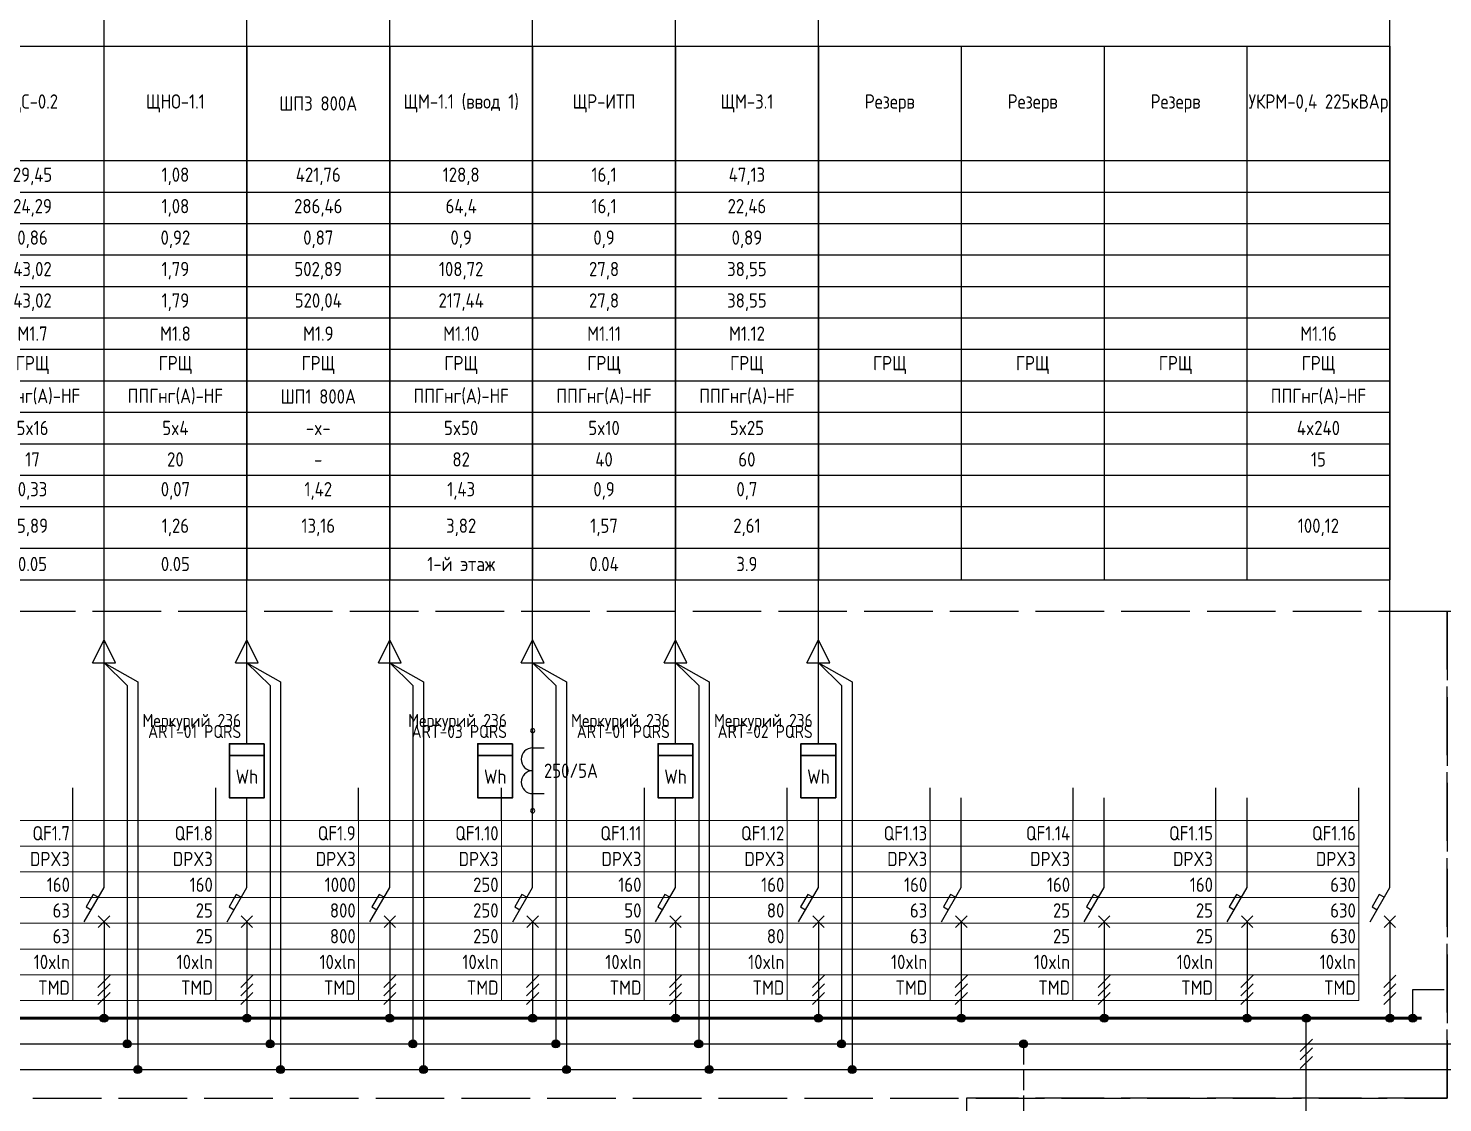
# Model space of a CAD drawing. Header units: millimetres. Extents: x -1221 to 2392, y 143 to 1021.
# Drawn here: x 768.2 to 1015.6, y 501.6 to 689.5 of the extents above; entities that cross this region are included whole.
import ezdxf

# ---------------------------------------------------------------- set-up
doc = ezdxf.new("R2010")
doc.units = ezdxf.units.MM
doc.header["$MEASUREMENT"] = 0
doc.linetypes.add('ACAD_ISO02W100', pattern=[15, 12, -3])
doc.layers.get('Defpoints').update_dxf_attribs({"color": 6})
doc.layers.add('_txt', color=7, linetype='Continuous', lineweight=40)
doc.layers.add('EL_Схема', color=7, linetype='Continuous', lineweight=15)
for name, color, linetype in [('ACM 0.35mm', 5, 'Continuous'), ('ACM Text', 7, 'Continuous'), ('EM_Схема L', 7, 'Continuous'), ('EM_Схема N', 4, 'Continuous'), ('EM_Схема PE', 4, 'Continuous')]:
    doc.layers.add(name, color=color, linetype=linetype)
doc.styles.add('IKEA_TEXT_STYLE_1', font='simplex.shx', dxfattribs={"width": 0.65})
doc.styles.add('Надписи', font='isocpeur.ttf', dxfattribs={"width": 0.85})

# ---------------------------------------------------------------- blocks, each defined once
blk = doc.blocks.new('*U15')
at = {"ltscale": 100}
for points in [[(0, -0.75), (1775.89, -0.75)], [(0, -5.25), (1775.89, -5.25)]]:
    blk.add_lwpolyline(points, dxfattribs=at)
blk = doc.blocks.new('*U10')
at = {"ltscale": 100, "const_width": 0.5}
blk.add_lwpolyline([(0, -0.75), (400.89, -0.75)], dxfattribs=at)
blk = doc.blocks.new('*T7')
at = {"layer": 'ACM Text', "color": 2, "lineweight": -2, "transparency": 16777216}
for p, q in [((0, 0), (52, 0)), ((0, 0), (0, -31.5)), ((52, 0), (52, -31.5)), ((0, -4.5), (52, -4.5)), ((0, -9), (52, -9)), ((0, -13.5), (52, -13.5)), ((0, -18), (52, -18)), ((0, -22.5), (52, -22.5)), ((0, -27), (52, -27)), ((0, -31.5), (52, -31.5))]:
    blk.add_line(p, q, dxfattribs=at)
at = {"layer": 'Defpoints', "color": 8, "linetype": 'ByBlock', "lineweight": 0, "transparency": 16777216}
for p, q in [((52, 0), (452, 0)), ((77, 0), (77, -31.5)), ((102, 0), (102, -31.5)), ((127, 0), (127, -31.5)), ((152, 0), (152, -31.5)), ((177, 0), (177, -31.5)), ((202, 0), (202, -31.5)), ((227, 0), (227, -31.5)), ((252, 0), (252, -31.5)), ((277, 0), (277, -31.5)), ((302, 0), (302, -31.5)), ((327, 0), (327, -31.5)), ((352, 0), (352, -31.5)), ((377, 0), (377, -31.5)), ((402, 0), (402, -31.5)), ((427, 0), (427, -31.5)), ((452, 0), (452, -31.5)), ((52, -4.5), (452, -4.5)), ((52, -9), (452, -9)), ((52, -13.5), (452, -13.5)), ((52, -18), (452, -18)), ((52, -22.5), (452, -22.5)), ((52, -27), (452, -27)), ((52, -31.5), (452, -31.5))]:
    blk.add_line(p, q, dxfattribs=at)
at = {"layer": 'ACM Text', "transparency": 16777216, "char_height": 2.5, "style": 'Надписи'}
for s, insert, width, attachment_point in [('Оперативный номер аппарата', (0.5, -2.25), 51, 4), ('{\\fISOCPEUR|b0|i0|c0;QF1.1', (76.5, -2.25), 24, 6), ('{\\fISOCPEUR|b0|i0|c0;QF1.2', (101.5, -2.25), 24, 6), ('{\\fISOCPEUR|b0|i0|c0;QF1.3', (126.5, -2.25), 24, 6), ('{\\fISOCPEUR|b0|i0|c0;QF1.4', (151.5, -2.25), 24, 6), ('{\\fISOCPEUR|b0|i0|c0;QF1.5', (176.5, -2.25), 24, 6), ('{\\fISOCPEUR|b0|i0|c0;QF1.6', (201.5, -2.25), 24, 6), ('{\\fISOCPEUR|b0|i0|c0;QF1.7', (226.5, -2.25), 24, 6), ('{\\fISOCPEUR|b0|i0|c0;QF1.8', (251.5, -2.25), 24, 6), ('{\\fISOCPEUR|b0|i0|c0;QF1.9', (276.5, -2.25), 24, 6), ('{\\fISOCPEUR|b0|i0|c0;QF1.10', (301.5, -2.25), 24, 6), ('{\\fISOCPEUR|b0|i0|c0;QF1.11', (326.5, -2.25), 24, 6), ('{\\fISOCPEUR|b0|i0|c0;QF1.12', (351.5, -2.25), 24, 6), ('{\\fISOCPEUR|b0|i0|c0;QF1.13', (376.5, -2.25), 24, 6), ('{\\fISOCPEUR|b0|i0|c0;QF1.14', (401.5, -2.25), 24, 6), ('{\\fISOCPEUR|b0|i0|c0;QF1.15', (426.5, -2.25), 24, 6), ('{\\fISOCPEUR|b0|i0|c0;QF1.16', (451.5, -2.25), 24, 6), ('Тип аппарата', (0.5, -6.75), 51, 4), ('{\\fISOCPEUR|b0|i0|c0;DPX3', (76.5, -6.75), 24, 6), ('{\\fISOCPEUR|b0|i0|c0;DPX3', (101.5, -6.75), 24, 6), ('{\\fISOCPEUR|b0|i0|c0;DPX3', (126.5, -6.75), 24, 6), ('{\\fISOCPEUR|b0|i0|c0;DPX3', (151.5, -6.75), 24, 6), ('{\\fISOCPEUR|b0|i0|c0;DPX3', (176.5, -6.75), 24, 6), ('{\\fISOCPEUR|b0|i0|c0;DPX3', (201.5, -6.75), 24, 6), ('{\\fISOCPEUR|b0|i0|c0;DPX3', (226.5, -6.75), 24, 6), ('{\\fISOCPEUR|b0|i0|c0;DPX3', (251.5, -6.75), 24, 6), ('{\\fISOCPEUR|b0|i0|c0;DPX3', (276.5, -6.75), 24, 6), ('{\\fISOCPEUR|b0|i0|c0;DPX3', (301.5, -6.75), 24, 6), ('{\\fISOCPEUR|b0|i0|c0;DPX3', (326.5, -6.75), 24, 6), ('{\\fISOCPEUR|b0|i0|c0;DPX3', (351.5, -6.75), 24, 6), ('{\\fISOCPEUR|b0|i0|c0;DPX3', (376.5, -6.75), 24, 6), ('{\\fISOCPEUR|b0|i0|c0;DPX3', (401.5, -6.75), 24, 6), ('{\\fISOCPEUR|b0|i0|c0;DPX3', (426.5, -6.75), 24, 6), ('{\\fISOCPEUR|b0|i0|c0;DPX3', (451.5, -6.75), 24, 6), ('Типоразмер аппарата', (0.5, -11.25), 51, 4), ('{\\fISOCPEUR|b0|i0|c0;160', (76.5, -11.25), 24, 6), ('{\\fISOCPEUR|b0|i0|c0;160', (101.5, -11.25), 24, 6), ('{\\fISOCPEUR|b0|i0|c0;160', (126.5, -11.25), 24, 6), ('{\\fISOCPEUR|b0|i0|c0;160', (151.5, -11.25), 24, 6), ('{\\fISOCPEUR|b0|i0|c0;160', (176.5, -11.25), 24, 6), ('{\\fISOCPEUR|b0|i0|c0;160', (201.5, -11.25), 24, 6), ('{\\fISOCPEUR|b0|i0|c0;160', (226.5, -11.25), 24, 6), ('{\\fISOCPEUR|b0|i0|c0;160', (251.5, -11.25), 24, 6), ('{\\fISOCPEUR|b0|i0|c0;1000', (276.5, -11.25), 24, 6), ('{\\fISOCPEUR|b0|i0|c0;250', (301.5, -11.25), 24, 6), ('{\\fISOCPEUR|b0|i0|c0;160', (326.5, -11.25), 24, 6), ('{\\fISOCPEUR|b0|i0|c0;160', (351.5, -11.25), 24, 6), ('{\\fISOCPEUR|b0|i0|c0;160', (376.5, -11.25), 24, 6), ('{\\fISOCPEUR|b0|i0|c0;160', (401.5, -11.25), 24, 6), ('{\\fISOCPEUR|b0|i0|c0;160', (426.5, -11.25), 24, 6), ('{\\fISOCPEUR|b0|i0|c0;630', (451.5, -11.25), 24, 6), ('Номинальный ток аппарата, А', (0.5, -15.75), 51, 4), ('{\\fISOCPEUR|b0|i0|c0;25', (76.5, -15.75), 24, 6), ('{\\fISOCPEUR|b0|i0|c0;25', (101.5, -15.75), 24, 6), ('{\\fISOCPEUR|b0|i0|c0;25', (126.5, -15.75), 24, 6), ('{\\fISOCPEUR|b0|i0|c0;25', (151.5, -15.75), 24, 6), ('{\\fISOCPEUR|b0|i0|c0;25', (176.5, -15.75), 24, 6), ('{\\fISOCPEUR|b0|i0|c0;50', (201.5, -15.75), 24, 6), ('{\\fISOCPEUR|b0|i0|c0;63', (226.5, -15.75), 24, 6), ('{\\fISOCPEUR|b0|i0|c0;25', (251.5, -15.75), 24, 6), ('{\\fISOCPEUR|b0|i0|c0;800', (276.5, -15.75), 24, 6), ('{\\fISOCPEUR|b0|i0|c0;250', (301.5, -15.75), 24, 6), ('{\\fISOCPEUR|b0|i0|c0;50', (326.5, -15.75), 24, 6), ('{\\fISOCPEUR|b0|i0|c0;80', (351.5, -15.75), 24, 6), ('{\\fISOCPEUR|b0|i0|c0;63', (376.5, -15.75), 24, 6), ('{\\fISOCPEUR|b0|i0|c0;25', (401.5, -15.75), 24, 6), ('{\\fISOCPEUR|b0|i0|c0;25', (426.5, -15.75), 24, 6), ('{\\fISOCPEUR|b0|i0|c0;630', (451.5, -15.75), 24, 6), ('Номинальный ток расцепителя, А', (0.5, -20.25), 51, 4), ('{\\fISOCPEUR|b0|i0|c0;25', (76.5, -20.25), 24, 6), ('{\\fISOCPEUR|b0|i0|c0;25', (101.5, -20.25), 24, 6), ('{\\fISOCPEUR|b0|i0|c0;25', (126.5, -20.25), 24, 6), ('{\\fISOCPEUR|b0|i0|c0;25', (151.5, -20.25), 24, 6), ('{\\fISOCPEUR|b0|i0|c0;25', (176.5, -20.25), 24, 6), ('{\\fISOCPEUR|b0|i0|c0;50', (201.5, -20.25), 24, 6), ('{\\fISOCPEUR|b0|i0|c0;63', (226.5, -20.25), 24, 6), ('{\\fISOCPEUR|b0|i0|c0;25', (251.5, -20.25), 24, 6), ('{\\fISOCPEUR|b0|i0|c0;800', (276.5, -20.25), 24, 6), ('{\\fISOCPEUR|b0|i0|c0;250', (301.5, -20.25), 24, 6), ('{\\fISOCPEUR|b0|i0|c0;50', (326.5, -20.25), 24, 6), ('{\\fISOCPEUR|b0|i0|c0;80', (351.5, -20.25), 24, 6), ('{\\fISOCPEUR|b0|i0|c0;63', (376.5, -20.25), 24, 6), ('{\\fISOCPEUR|b0|i0|c0;25', (401.5, -20.25), 24, 6), ('{\\fISOCPEUR|b0|i0|c0;25', (426.5, -20.25), 24, 6), ('{\\fISOCPEUR|b0|i0|c0;630', (451.5, -20.25), 24, 6), ('Ток уставки мгновен. отсечки (Ii), кА', (0.5, -24.75), 51, 4), ('{\\fISOCPEUR|b0|i0|c0;10xln', (76.5, -24.75), 24, 6), ('{\\fISOCPEUR|b0|i0|c0;10xln', (101.5, -24.75), 24, 6), ('{\\fISOCPEUR|b0|i0|c0;10xln', (126.5, -24.75), 24, 6), ('{\\fISOCPEUR|b0|i0|c0;10xln', (151.5, -24.75), 24, 6), ('{\\fISOCPEUR|b0|i0|c0;10xln', (176.5, -24.75), 24, 6), ('{\\fISOCPEUR|b0|i0|c0;10xln', (201.5, -24.75), 24, 6), ('{\\fISOCPEUR|b0|i0|c0;10xln', (226.5, -24.75), 24, 6), ('{\\fISOCPEUR|b0|i0|c0;10xln', (251.5, -24.75), 24, 6), ('{\\fISOCPEUR|b0|i0|c0;10xln', (276.5, -24.75), 24, 6), ('{\\fISOCPEUR|b0|i0|c0;10xln', (301.5, -24.75), 24, 6), ('{\\fISOCPEUR|b0|i0|c0;10xln', (326.5, -24.75), 24, 6), ('{\\fISOCPEUR|b0|i0|c0;10xln', (351.5, -24.75), 24, 6), ('{\\fISOCPEUR|b0|i0|c0;10xln', (376.5, -24.75), 24, 6), ('{\\fISOCPEUR|b0|i0|c0;10xln', (401.5, -24.75), 24, 6), ('{\\fISOCPEUR|b0|i0|c0;10xln', (426.5, -24.75), 24, 6), ('{\\fISOCPEUR|b0|i0|c0;10xln', (451.5, -24.75), 24, 6), ('Тип расцепителя', (0.5, -29.25), 51, 4), ('{\\fISOCPEUR|b0|i0|c0;TMD', (76.5, -29.25), 24, 6), ('{\\fISOCPEUR|b0|i0|c0;TMD', (101.5, -29.25), 24, 6), ('{\\fISOCPEUR|b0|i0|c0;TMD', (126.5, -29.25), 24, 6), ('{\\fISOCPEUR|b0|i0|c0;TMD', (151.5, -29.25), 24, 6), ('{\\fISOCPEUR|b0|i0|c0;TMD', (176.5, -29.25), 24, 6), ('{\\fISOCPEUR|b0|i0|c0;TMD', (201.5, -29.25), 24, 6), ('{\\fISOCPEUR|b0|i0|c0;TMD', (226.5, -29.25), 24, 6), ('{\\fISOCPEUR|b0|i0|c0;TMD', (251.5, -29.25), 24, 6), ('{\\fISOCPEUR|b0|i0|c0;TMD', (276.5, -29.25), 24, 6), ('{\\fISOCPEUR|b0|i0|c0;TMD', (301.5, -29.25), 24, 6), ('{\\fISOCPEUR|b0|i0|c0;TMD', (326.5, -29.25), 24, 6), ('{\\fISOCPEUR|b0|i0|c0;TMD', (351.5, -29.25), 24, 6), ('{\\fISOCPEUR|b0|i0|c0;TMD', (376.5, -29.25), 24, 6), ('{\\fISOCPEUR|b0|i0|c0;TMD', (401.5, -29.25), 24, 6), ('{\\fISOCPEUR|b0|i0|c0;TMD', (426.5, -29.25), 24, 6), ('{\\fISOCPEUR|b0|i0|c0;TMD', (451.5, -29.25), 24, 6)]:
    blk.add_mtext(s, dxfattribs=dict(at, insert=insert, width=width, attachment_point=attachment_point))
blk = doc.blocks.new('*U23')
h = blk.add_hatch(color=256)
h.dxf.hatch_style = 1
edge = h.paths.add_edge_path()
edge.add_arc((0, 0), 0.7, 0, 360)
for p, q in [((0, 22.87), (0, 38.55)), ((-3.48, 16.86), (0, 22.87)), ((-1.87, 21.64), (-3.12, 19.47)), ((-1, 21.14), (-1.87, 21.64)), ((-3.12, 19.47), (-2.25, 18.97)), ((1, 17.87), (-1, 15.87)), ((-1, 17.87), (1, 15.87)), ((0, 16.87), (0, 0))]:
    blk.add_line(p, q)
for points in [[(-1.06, 5.39), (1.06, 7.51)], [(-1.06, 3.89), (1.06, 6.01)], [(-1.06, 2.39), (1.06, 4.51)]]:
    blk.add_lwpolyline(points)
blk.add_circle((0, 0), 0.7)
at = {"layer": 'Defpoints', "color": 2}
blk.add_lwpolyline([(-5.45, 34.59), (-5.45, 40.26)], dxfattribs=at)
blk = doc.blocks.new('Точка присоединения')
h = blk.add_hatch(color=256)
h.dxf.hatch_style = 1
edge = h.paths.add_edge_path()
edge.add_arc((0, 0), 0.7, 0, 360)
blk.add_circle((0, 0), 0.7)
blk = doc.blocks.new('*U25')
for p, q in [((-2, -4), (0, 0)), ((-2, -4), (0, 0)), ((2, -4), (0, 0)), ((2, -4), (0, 0)), ((-2, -4), (2, -4)), ((-2, -4), (2, -4))]:
    blk.add_line(p, q)
at = {"layer": 'EM_Схема N', "ltscale": 2}
for p, q in [((4.05, -7.98), (0, -4)), ((4.05, -7.98), (4.05, -27.58)), ((4.05, -27.58), (4.05, -66.14)), ((4.05, -66.14), (4.05, -70.64))]:
    blk.add_line(p, q, dxfattribs=at)
at = {"layer": 'EM_Схема PE'}
for p, q in [((0, -4), (5.9, -7.34)), ((5.9, -7.34), (5.9, -75.14))]:
    blk.add_line(p, q, dxfattribs=at)
for p in [(4.05, -70.64), (5.9, -75.14)]:
    blk.add_blockref('Точка присоединения', p)
blk = doc.blocks.new('*U30')
for p, q in [((0, -18.8), (0, 0)), ((-3.48, -24.81), (0, -18.8)), ((-1.87, -20.03), (-3.12, -22.2)), ((-3.12, -22.2), (-2.25, -22.7)), ((-1, -20.53), (-1.87, -20.03)), ((1, -23.8), (-1, -25.8)), ((-1, -23.8), (1, -25.8)), ((0, -24.8), (0, -41.67))]:
    blk.add_line(p, q)
for points in [[(-1.06, -5.81), (1.06, -3.69)], [(-1.06, -7.31), (1.06, -5.19)], [(-1.06, -8.81), (1.06, -6.69)], [(-2.49, -21.11), (-5.4, -21.11)]]:
    blk.add_lwpolyline(points)
blk.add_circle((-7.6, -21.11), 2.2)
at = {"layer": 'ACM Text', "insert": (-7.45, -21.46), "char_height": 2.5, "width": 4.8016, "attachment_point": 5, "style": 'IKEA_TEXT_STYLE_1'}
blk.add_mtext('М', dxfattribs=at)
blk = doc.blocks.new('*U6')
for p, q in [((0, 7), (0, -7)), ((0, 4), (2, 4)), ((0, -4), (2, -4))]:
    blk.add_line(p, q)
for centre, radius, start, end in [((0, 7), 0.363, 0, 180), ((0, 7), 0.363, 180, 0), ((0, 2), 2, 90, 270), ((0, -2), 2, 90, 270), ((0, -7), 0.363, 0, 180), ((0, -7), 0.363, 180, 0)]:
    blk.add_arc(centre, radius, start, end)
blk = doc.blocks.new('*T283')
at = {"layer": 'ACM Text', "color": 2, "linetype": 'ByBlock', "lineweight": -2, "transparency": 16777216}
for p, q in [((0, 0), (439.71, 0)), ((0, 0), (0, -93.29)), ((39.71, 0), (39.71, -93.29)), ((64.71, 0), (64.71, -93.29)), ((89.71, 0), (89.71, -93.29)), ((114.71, 0), (114.71, -93.29)), ((139.71, 0), (139.71, -93.29)), ((164.71, 0), (164.71, -93.29)), ((189.71, 0), (189.71, -93.29)), ((214.71, 0), (214.71, -93.29)), ((239.71, 0), (239.71, -93.29)), ((264.71, 0), (264.71, -93.29)), ((289.71, 0), (289.71, -93.29)), ((314.71, 0), (314.71, -93.29)), ((339.71, 0), (339.71, -93.29)), ((364.71, 0), (364.71, -93.29)), ((389.71, 0), (389.71, -93.29)), ((414.71, 0), (414.71, -93.29)), ((439.71, 0), (439.71, -93.29)), ((0, -20), (439.71, -20)), ((0, -25.5), (439.71, -25.5)), ((0, -31), (439.71, -31)), ((0, -36.5), (439.71, -36.5)), ((0, -42), (439.71, -42)), ((0, -47.5), (439.71, -47.5)), ((39.71, -53), (439.71, -53)), ((0, -58.5), (439.71, -58.5)), ((0, -64), (439.71, -64)), ((0, -69.5), (439.71, -69.5)), ((0, -75), (439.71, -75)), ((0, -80.5), (439.71, -80.5)), ((0, -87.79), (439.71, -87.79)), ((0, -93.29), (439.71, -93.29))]:
    blk.add_line(p, q, dxfattribs=at)
at = {"layer": 'ACM Text', "transparency": 16777216, "char_height": 2.5, "style": 'Надписи'}
for s, insert, width, attachment_point in [('Наименование нагрузки', (2, -10), 35.7132, 4), ('{\\fISOCPEUR|b0|i0|c0;ЩО-0.1', (52.21, -10), 24.88, 5), ('{\\fISOCPEUR|b0|i0|c0;ЩО-0.3', (77.21, -10), 24.88, 5), ('{\\fISOCPEUR|b0|i0|c0;ЩО-0.4', (102.21, -10), 24.88, 5), ('{\\fISOCPEUR|b0|i0|c0;ЩО-1.1', (127.21, -10), 24.88, 5), ('{\\fISOCPEUR|b0|i0|c0;ЩО-1.2', (152.21, -10), 24.88, 5), ('{\\fISOCPEUR|b0|i0|c0;ЩС-1.1', (177.21, -10), 24.88, 5), ('{\\fISOCPEUR|b0|i0|c0;ЩС-0.2', (202.21, -10), 24.88, 5), ('{\\fISOCPEUR|b0|i0|c0;ЩНО-1.1', (227.21, -10), 24.88, 5), ('ШП3 800А', (252.21, -10), 24.88, 5), ('{\\fISOCPEUR|b0|i0|c0;ЩМ-1.1 (ввод 1)', (277.21, -10), 24.88, 5), ('{\\fISOCPEUR|b0|i0|c0;ЩР-ИТП', (302.21, -10), 24.88, 5), ('{\\fISOCPEUR|b0|i0|c0;ЩМ-3.1', (327.21, -10), 24.88, 5), ('{\\fISOCPEUR|b0|i0|c0;Резерв', (352.21, -10), 24.88, 5), ('{\\fISOCPEUR|b0|i0|c0;Резерв', (377.21, -10), 24.88, 5), ('{\\fISOCPEUR|b0|i0|c0;Резерв', (402.21, -10), 24.88, 5), ('{\\fISOCPEUR|b0|i0|c0;УКРМ-0,4 225кВАр', (427.21, -10), 24.88, 5), ('Pуст., кВт', (2, -22.75), 35.7132, 4), ('{\\fISOCPEUR|b0|i0|c0;1,63', (52.21, -22.75), 24.88, 5), ('{\\fISOCPEUR|b0|i0|c0;1,37', (77.21, -22.75), 24.88, 5), ('{\\fISOCPEUR|b0|i0|c0;0,74', (102.21, -22.75), 24.88, 5), ('{\\fISOCPEUR|b0|i0|c0;5,87', (127.21, -22.75), 24.88, 5), ('{\\fISOCPEUR|b0|i0|c0;8,35', (152.21, -22.75), 24.88, 5), ('{\\fISOCPEUR|b0|i0|c0;23,26', (177.21, -22.75), 24.88, 5), ('{\\fISOCPEUR|b0|i0|c0;29,45', (202.21, -22.75), 24.88, 5), ('{\\fISOCPEUR|b0|i0|c0;1,08', (227.21, -22.75), 24.88, 5), ('{\\fISOCPEUR|b0|i0|c0;421,76', (252.21, -22.75), 24.88, 5), ('{\\fISOCPEUR|b0|i0|c0;128,8', (277.21, -22.75), 24.88, 5), ('16,1', (302.21, -22.75), 24.88, 5), ('{\\fISOCPEUR|b0|i0|c0;47,13', (327.21, -22.75), 24.88, 5), ('{\\fISOCPEUR|b0|i0|c0; ', (352.21, -22.75), 24.88, 5), ('{\\fISOCPEUR|b0|i0|c0; ', (377.21, -22.75), 24.88, 5), ('{\\fISOCPEUR|b0|i0|c0; ', (402.21, -22.75), 24.88, 5), ('{\\fISOCPEUR|b0|i0|c0; ', (427.21, -22.75), 24.88, 5), ('Pр.макс, кВт', (2, -28.25), 35.7132, 4), ('{\\fISOCPEUR|b0|i0|c0;1,63', (52.21, -28.25), 24.88, 5), ('{\\fISOCPEUR|b0|i0|c0;1,37', (77.21, -28.25), 24.88, 5), ('{\\fISOCPEUR|b0|i0|c0;0,74', (102.21, -28.25), 24.88, 5), ('{\\fISOCPEUR|b0|i0|c0;5,87', (127.21, -28.25), 24.88, 5), ('{\\fISOCPEUR|b0|i0|c0;8,35', (152.21, -28.25), 24.88, 5), ('{\\fISOCPEUR|b0|i0|c0;11,35', (177.21, -28.25), 24.88, 5), ('{\\fISOCPEUR|b0|i0|c0;24,29', (202.21, -28.25), 24.88, 5), ('{\\fISOCPEUR|b0|i0|c0;1,08', (227.21, -28.25), 24.88, 5), ('{\\fISOCPEUR|b0|i0|c0;286,46', (252.21, -28.25), 24.88, 5), ('{\\fISOCPEUR|b0|i0|c0;64,4', (277.21, -28.25), 24.88, 5), ('16,1', (302.21, -28.25), 24.88, 5), ('{\\fISOCPEUR|b0|i0|c0;22,46', (327.21, -28.25), 24.88, 5), ('{\\fISOCPEUR|b0|i0|c0; ', (352.21, -28.25), 24.88, 5), ('{\\fISOCPEUR|b0|i0|c0; ', (377.21, -28.25), 24.88, 5), ('{\\fISOCPEUR|b0|i0|c0; ', (402.21, -28.25), 24.88, 5), ('{\\fISOCPEUR|b0|i0|c0; ', (427.21, -28.25), 24.88, 5), ('cos f', (2, -33.75), 35.7132, 4), ('{\\fISOCPEUR|b0|i0|c0;0,96', (52.21, -33.75), 24.88, 5), ('{\\fISOCPEUR|b0|i0|c0;0,96', (77.21, -33.75), 24.88, 5), ('{\\fISOCPEUR|b0|i0|c0;0,96', (102.21, -33.75), 24.88, 5), ('{\\fISOCPEUR|b0|i0|c0;0,96', (127.21, -33.75), 24.88, 5), ('{\\fISOCPEUR|b0|i0|c0;0,96', (152.21, -33.75), 24.88, 5), ('{\\fISOCPEUR|b0|i0|c0;0,93', (177.21, -33.75), 24.88, 5), ('{\\fISOCPEUR|b0|i0|c0;0,86', (202.21, -33.75), 24.88, 5), ('{\\fISOCPEUR|b0|i0|c0;0,92', (227.21, -33.75), 24.88, 5), ('{\\fISOCPEUR|b0|i0|c0;0,87', (252.21, -33.75), 24.88, 5), ('{\\fISOCPEUR|b0|i0|c0;0,9', (277.21, -33.75), 24.88, 5), ('{\\fISOCPEUR|b0|i0|c0;0,9', (302.21, -33.75), 24.88, 5), ('{\\fISOCPEUR|b0|i0|c0;0,89', (327.21, -33.75), 24.88, 5), ('{\\fISOCPEUR|b0|i0|c0; ', (352.21, -33.75), 24.88, 5), ('{\\fISOCPEUR|b0|i0|c0; ', (377.21, -33.75), 24.88, 5), ('{\\fISOCPEUR|b0|i0|c0; ', (402.21, -33.75), 24.88, 5), ('{\\fISOCPEUR|b0|i0|c0; ', (427.21, -33.75), 24.88, 5), ('Iр.макс, А', (2, -39.25), 35.7132, 4), ('{\\fISOCPEUR|b0|i0|c0;2,58', (52.21, -39.25), 24.88, 5), ('{\\fISOCPEUR|b0|i0|c0;2,17', (77.21, -39.25), 24.88, 5), ('{\\fISOCPEUR|b0|i0|c0;1,18', (102.21, -39.25), 24.88, 5), ('{\\fISOCPEUR|b0|i0|c0;9,3', (127.21, -39.25), 24.88, 5), ('{\\fISOCPEUR|b0|i0|c0;13,23', (152.21, -39.25), 24.88, 5), ('{\\fISOCPEUR|b0|i0|c0;18,62', (177.21, -39.25), 24.88, 5), ('{\\fISOCPEUR|b0|i0|c0;43,02', (202.21, -39.25), 24.88, 5), ('{\\fISOCPEUR|b0|i0|c0;1,79', (227.21, -39.25), 24.88, 5), ('{\\fISOCPEUR|b0|i0|c0;502,89', (252.21, -39.25), 24.88, 5), ('{\\fISOCPEUR|b0|i0|c0;108,72', (277.21, -39.25), 24.88, 5), ('27,8', (302.21, -39.25), 24.88, 5), ('{\\fISOCPEUR|b0|i0|c0;38,55', (327.21, -39.25), 24.88, 5), ('{\\fISOCPEUR|b0|i0|c0; ', (352.21, -39.25), 24.88, 5), ('{\\fISOCPEUR|b0|i0|c0; ', (377.21, -39.25), 24.88, 5), ('{\\fISOCPEUR|b0|i0|c0; ', (402.21, -39.25), 24.88, 5), ('{\\fISOCPEUR|b0|i0|c0; ', (427.21, -39.25), 24.88, 5), ('Iавар..макс, А', (2, -44.75), 35.7132, 4), ('{\\fISOCPEUR|b0|i0|c0;2,58', (52.21, -44.75), 24.88, 5), ('{\\fISOCPEUR|b0|i0|c0;2,17', (77.21, -44.75), 24.88, 5), ('{\\fISOCPEUR|b0|i0|c0;1,18', (102.21, -44.75), 24.88, 5), ('{\\fISOCPEUR|b0|i0|c0;9,3', (127.21, -44.75), 24.88, 5), ('{\\fISOCPEUR|b0|i0|c0;13,23', (152.21, -44.75), 24.88, 5), ('{\\fISOCPEUR|b0|i0|c0;18,62', (177.21, -44.75), 24.88, 5), ('{\\fISOCPEUR|b0|i0|c0;43,02', (202.21, -44.75), 24.88, 5), ('{\\fISOCPEUR|b0|i0|c0;1,79', (227.21, -44.75), 24.88, 5), ('{\\fISOCPEUR|b0|i0|c0;520,04', (252.21, -44.75), 24.88, 5), ('{\\fISOCPEUR|b0|i0|c0;217,44', (277.21, -44.75), 24.88, 5), ('27,8', (302.21, -44.75), 24.88, 5), ('{\\fISOCPEUR|b0|i0|c0;38,55', (327.21, -44.75), 24.88, 5), ('{\\fISOCPEUR|b0|i0|c0; ', (352.21, -44.75), 24.88, 5), ('{\\fISOCPEUR|b0|i0|c0; ', (377.21, -44.75), 24.88, 5), ('{\\fISOCPEUR|b0|i0|c0; ', (402.21, -44.75), 24.88, 5), ('{\\fISOCPEUR|b0|i0|c0; ', (427.21, -44.75), 24.88, 5), ('{\\fISOCPEUR|b0|i0|c0;М1.1', (52.21, -50.25), 24.88, 5), ('{\\fISOCPEUR|b0|i0|c0;М1.2', (77.21, -50.25), 24.88, 5), ('{\\fISOCPEUR|b0|i0|c0;М1.3', (102.21, -50.25), 24.88, 5), ('{\\fISOCPEUR|b0|i0|c0;М1.4', (127.21, -50.25), 24.88, 5), ('{\\fISOCPEUR|b0|i0|c0;М1.5', (152.21, -50.25), 24.88, 5), ('{\\fISOCPEUR|b0|i0|c0;М1.6', (177.21, -50.25), 24.88, 5), ('{\\fISOCPEUR|b0|i0|c0;М1.7', (202.21, -50.25), 24.88, 5), ('{\\fISOCPEUR|b0|i0|c0;М1.8', (227.21, -50.25), 24.88, 5), ('{\\fISOCPEUR|b0|i0|c0;М1.9', (252.21, -50.25), 24.88, 5), ('{\\fISOCPEUR|b0|i0|c0;М1.10', (277.21, -50.25), 24.88, 5), ('{\\fISOCPEUR|b0|i0|c0;М1.11', (302.21, -50.25), 24.88, 5), ('{\\fISOCPEUR|b0|i0|c0;М1.12', (327.21, -50.25), 24.88, 5), ('{\\fISOCPEUR|b0|i0|c0;М1.16', (427.21, -50.25), 24.88, 5), ('Номер линии', (2, -53), 35.7132, 4), ('{\\fISOCPEUR|b0|i0|c0; ', (352.21, -50.25), 24.88, 5), ('{\\fISOCPEUR|b0|i0|c0; ', (377.21, -50.25), 24.88, 5), ('{\\fISOCPEUR|b0|i0|c0; ', (402.21, -50.25), 24.88, 5), ('{\\fISOCPEUR|b0|i0|c0;ГРЩ', (52.21, -55.75), 24.88, 5), ('{\\fISOCPEUR|b0|i0|c0;ГРЩ', (77.21, -55.75), 24.88, 5), ('{\\fISOCPEUR|b0|i0|c0;ГРЩ', (102.21, -55.75), 24.88, 5), ('{\\fISOCPEUR|b0|i0|c0;ГРЩ', (127.21, -55.75), 24.88, 5), ('{\\fISOCPEUR|b0|i0|c0;ГРЩ', (152.21, -55.75), 24.88, 5), ('{\\fISOCPEUR|b0|i0|c0;ГРЩ', (177.21, -55.75), 24.88, 5), ('{\\fISOCPEUR|b0|i0|c0;ГРЩ', (202.21, -55.75), 24.88, 5), ('{\\fISOCPEUR|b0|i0|c0;ГРЩ', (227.21, -55.75), 24.88, 5), ('{\\fISOCPEUR|b0|i0|c0;ГРЩ', (252.21, -55.75), 24.88, 5), ('{\\fISOCPEUR|b0|i0|c0;ГРЩ', (277.21, -55.75), 24.88, 5), ('{\\fISOCPEUR|b0|i0|c0;ГРЩ', (302.21, -55.75), 24.88, 5), ('{\\fISOCPEUR|b0|i0|c0;ГРЩ', (327.21, -55.75), 24.88, 5), ('{\\fISOCPEUR|b0|i0|c0;ГРЩ', (352.21, -55.75), 24.88, 5), ('{\\fISOCPEUR|b0|i0|c0;ГРЩ', (377.21, -55.75), 24.88, 5), ('{\\fISOCPEUR|b0|i0|c0;ГРЩ', (402.21, -55.75), 24.88, 5), ('{\\fISOCPEUR|b0|i0|c0;ГРЩ', (427.21, -55.75), 24.88, 5), ('Марка кабеля', (2, -61.25), 35.7132, 4), ('{\\fISOCPEUR|b0|i0|c0;ППГнг(А)-HF', (52.21, -61.25), 24.88, 5), ('{\\fISOCPEUR|b0|i0|c0;ППГнг(А)-HF', (77.21, -61.25), 24.88, 5), ('{\\fISOCPEUR|b0|i0|c0;ППГнг(А)-HF', (102.21, -61.25), 24.88, 5), ('{\\fISOCPEUR|b0|i0|c0;ППГнг(А)-HF', (127.21, -61.25), 24.88, 5), ('{\\fISOCPEUR|b0|i0|c0;ППГнг(А)-HF', (152.21, -61.25), 24.88, 5), ('{\\fISOCPEUR|b0|i0|c0;ППГнг(А)-HF', (177.21, -61.25), 24.88, 5), ('{\\fISOCPEUR|b0|i0|c0;ППГнг(А)-HF', (202.21, -61.25), 24.88, 5), ('{\\fISOCPEUR|b0|i0|c0;ППГнг(А)-HF', (227.21, -61.25), 24.88, 5), ('{\\fISOCPEUR|b0|i0|c0;ШП1 800А', (252.21, -61.25), 24.88, 5), ('{\\fISOCPEUR|b0|i0|c0;ППГнг(А)-HF', (277.21, -61.25), 24.88, 5), ('{\\fISOCPEUR|b0|i0|c0;ППГнг(А)-HF', (302.21, -61.25), 24.88, 5), ('{\\fISOCPEUR|b0|i0|c0;ППГнг(А)-HF', (327.21, -61.25), 24.88, 5), ('{\\fISOCPEUR|b0|i0|c0; ', (352.21, -61.25), 24.88, 5), ('{\\fISOCPEUR|b0|i0|c0; ', (377.21, -61.25), 24.88, 5), ('{\\fISOCPEUR|b0|i0|c0; ', (402.21, -61.25), 24.88, 5), ('{\\fISOCPEUR|b0|i0|c0;ППГнг(А)-HF', (427.21, -61.25), 24.88, 5), ('Тип кабеля', (2, -66.75), 35.7132, 4), ('{\\fISOCPEUR|b0|i0|c0;5x4', (52.21, -66.75), 24.88, 5), ('{\\fISOCPEUR|b0|i0|c0;5x4', (77.21, -66.75), 24.88, 5), ('{\\fISOCPEUR|b0|i0|c0;5x4', (102.21, -66.75), 24.88, 5), ('{\\fISOCPEUR|b0|i0|c0;5x4', (127.21, -66.75), 24.88, 5), ('{\\fISOCPEUR|b0|i0|c0;5x4', (152.21, -66.75), 24.88, 5), ('{\\fISOCPEUR|b0|i0|c0;5x10', (177.21, -66.75), 24.88, 5), ('{\\fISOCPEUR|b0|i0|c0;5x16', (202.21, -66.75), 24.88, 5), ('{\\fISOCPEUR|b0|i0|c0;5x4', (227.21, -66.75), 24.88, 5), ('{\\fISOCPEUR|b0|i0|c0;-x-', (252.21, -66.75), 24.88, 5), ('{\\fISOCPEUR|b0|i0|c0;5x50', (277.21, -66.75), 24.88, 5), ('{\\fISOCPEUR|b0|i0|c0;5x10', (302.21, -66.75), 24.88, 5), ('{\\fISOCPEUR|b0|i0|c0;5x25', (327.21, -66.75), 24.88, 5), ('{\\fISOCPEUR|b0|i0|c0; ', (352.21, -66.75), 24.88, 5), ('{\\fISOCPEUR|b0|i0|c0; ', (377.21, -66.75), 24.88, 5), ('{\\fISOCPEUR|b0|i0|c0; ', (402.21, -66.75), 24.88, 5), ('{\\fISOCPEUR|b0|i0|c0;4x240', (427.21, -66.75), 24.88, 5), ('Длина, м', (2, -72.25), 35.7132, 4), ('{\\fISOCPEUR|b0|i0|c0;50', (52.21, -72.25), 24.88, 5), ('{\\fISOCPEUR|b0|i0|c0;41', (77.21, -72.25), 24.88, 5), ('{\\fISOCPEUR|b0|i0|c0;17', (102.21, -72.25), 24.88, 5), ('{\\fISOCPEUR|b0|i0|c0;53', (127.21, -72.25), 24.88, 5), ('{\\fISOCPEUR|b0|i0|c0;53', (152.21, -72.25), 24.88, 5), ('{\\fISOCPEUR|b0|i0|c0;53', (177.21, -72.25), 24.88, 5), ('{\\fISOCPEUR|b0|i0|c0;17', (202.21, -72.25), 24.88, 5), ('{\\fISOCPEUR|b0|i0|c0;20', (227.21, -72.25), 24.88, 5), ('{\\fISOCPEUR|b0|i0|c0;82', (277.21, -72.25), 24.88, 5), ('{\\fISOCPEUR|b0|i0|c0;40', (302.21, -72.25), 24.88, 5), ('{\\fISOCPEUR|b0|i0|c0;60', (327.21, -72.25), 24.88, 5), ('{\\fISOCPEUR|b0|i0|c0;15', (427.21, -72.25), 24.88, 5), ('{\\fISOCPEUR|b0|i0|c0;-', (252.21, -72.25), 24.88, 5), ('{\\fISOCPEUR|b0|i0|c0; ', (352.21, -72.25), 24.88, 5), ('{\\fISOCPEUR|b0|i0|c0; ', (377.21, -72.25), 24.88, 5), ('{\\fISOCPEUR|b0|i0|c0; ', (402.21, -72.25), 24.88, 5), ('Падение напряжения, dU%', (2, -77.75), 35.7132, 4), ('{\\fISOCPEUR|b0|i0|c0;0,25', (52.21, -77.75), 24.88, 5), ('{\\fISOCPEUR|b0|i0|c0;0,18', (77.21, -77.75), 24.88, 5), ('{\\fISOCPEUR|b0|i0|c0;0,04', (102.21, -77.75), 24.88, 5), ('{\\fISOCPEUR|b0|i0|c0;0,95', (127.21, -77.75), 24.88, 5), ('{\\fISOCPEUR|b0|i0|c0;1,36', (152.21, -77.75), 24.88, 5), ('{\\fISOCPEUR|b0|i0|c0;0,75', (177.21, -77.75), 24.88, 5), ('{\\fISOCPEUR|b0|i0|c0;0,33', (202.21, -77.75), 24.88, 5), ('{\\fISOCPEUR|b0|i0|c0;0,07', (227.21, -77.75), 24.88, 5), ('{\\fISOCPEUR|b0|i0|c0;1,42', (252.21, -77.75), 24.88, 5), ('{\\fISOCPEUR|b0|i0|c0;1,43', (277.21, -77.75), 24.88, 5), ('{\\fISOCPEUR|b0|i0|c0;0,9', (302.21, -77.75), 24.88, 5), ('{\\fISOCPEUR|b0|i0|c0;0,7', (327.21, -77.75), 24.88, 5), ('{\\fISOCPEUR|b0|i0|c0; ', (352.21, -77.75), 24.88, 5), ('{\\fISOCPEUR|b0|i0|c0; ', (377.21, -77.75), 24.88, 5), ('{\\fISOCPEUR|b0|i0|c0; ', (402.21, -77.75), 24.88, 5), ('{\\fISOCPEUR|b0|i0|c0; ', (427.21, -77.75), 24.88, 5), ('Iкз(1), кА', (2, -84.14), 35.7132, 4), ('{\\fISOCPEUR|b0|i0|c0;0,51', (52.21, -84.14), 24.88, 5), ('{\\fISOCPEUR|b0|i0|c0;0,62', (77.21, -84.14), 24.88, 5), ('{\\fISOCPEUR|b0|i0|c0;1,48', (102.21, -84.14), 24.88, 5), ('{\\fISOCPEUR|b0|i0|c0;0,48', (127.21, -84.14), 24.88, 5), ('{\\fISOCPEUR|b0|i0|c0;0,48', (152.21, -84.14), 24.88, 5), ('{\\fISOCPEUR|b0|i0|c0;1,19', (177.21, -84.14), 24.88, 5), ('{\\fISOCPEUR|b0|i0|c0;5,89', (202.21, -84.14), 24.88, 5), ('{\\fISOCPEUR|b0|i0|c0;1,26', (227.21, -84.14), 24.88, 5), ('{\\fISOCPEUR|b0|i0|c0;13,16', (252.21, -84.14), 24.88, 5), ('{\\fISOCPEUR|b0|i0|c0;3,82', (277.21, -84.14), 24.88, 5), ('{\\fISOCPEUR|b0|i0|c0;1,57', (302.21, -84.14), 24.88, 5), ('{\\fISOCPEUR|b0|i0|c0;2,61', (327.21, -84.14), 24.88, 5), ('{\\fISOCPEUR|b0|i0|c0; ', (352.21, -84.14), 24.88, 5), ('{\\fISOCPEUR|b0|i0|c0; ', (377.21, -84.14), 24.88, 5), ('{\\fISOCPEUR|b0|i0|c0; ', (402.21, -84.14), 24.88, 5), ('{\\fISOCPEUR|b0|i0|c0;100,12', (427.21, -84.14), 24.88, 5), ('Номер помещения', (2, -90.54), 35.7132, 4), ('{\\fISOCPEUR|b0|i0|c0; 0.22', (52.21, -90.54), 24.88, 5), ('{\\fISOCPEUR|b0|i0|c0;0.29', (77.21, -90.54), 24.88, 5), ('{\\fISOCPEUR|b0|i0|c0;0.05', (102.21, -90.54), 24.88, 5), ('{\\fISOCPEUR|b0|i0|c0; 1.3', (127.21, -90.54), 24.88, 5), ('{\\fISOCPEUR|b0|i0|c0; 1.3', (152.21, -90.54), 24.88, 5), ('{\\fISOCPEUR|b0|i0|c0; 1.3', (177.21, -90.54), 24.88, 5), ('{\\fISOCPEUR|b0|i0|c0;0.05', (202.21, -90.54), 24.88, 5), ('{\\fISOCPEUR|b0|i0|c0;0.05', (227.21, -90.54), 24.88, 5), ('{\\fISOCPEUR|b0|i0|c0; ', (252.21, -90.54), 24.88, 5), ('{\\fISOCPEUR|b0|i0|c0;1-й этаж', (277.21, -90.54), 24.88, 5), ('{\\fISOCPEUR|b0|i0|c0;0.04', (302.21, -90.54), 24.88, 5), ('{\\fISOCPEUR|b0|i0|c0;3.9', (327.21, -90.54), 24.88, 5), ('{\\fISOCPEUR|b0|i0|c0; ', (352.21, -90.54), 24.88, 5), ('{\\fISOCPEUR|b0|i0|c0; ', (377.21, -90.54), 24.88, 5), ('{\\fISOCPEUR|b0|i0|c0; ', (402.21, -90.54), 24.88, 5), ('{\\fISOCPEUR|b0|i0|c0; ', (427.21, -90.54), 24.88, 5)]:
    blk.add_mtext(s, dxfattribs=dict(at, insert=insert, width=width, attachment_point=attachment_point))

msp = doc.modelspace()

# ---------------------------------------------------------------- linework, layer by layer
for points in [[(906.41, 564.33), (906.41, 796.63)], [(831.41, 554.89), (831.41, 729.41)], [(856.41, 554.89), (856.41, 729.41)], [(781.41, 554.89), (781.41, 712.19)], [(806.41, 564.33), (806.41, 712.19)], [(881.41, 564.33), (881.41, 712.19)], [(1010.41, 516.34), (1010.41, 521.34), (1015.88, 521.34)]]:
    msp.add_lwpolyline(points)
at = {"layer": 'ACM 0.35mm', "linetype": 'ACAD_ISO02W100'}
msp.add_lwpolyline([(543.95, 502.34), (1016.41, 502.34), (1016.41, 587.48), (543.95, 587.48)], close=True, dxfattribs=at)
msp.add_lwpolyline([(932.31, 502.34), (932.31, 367.72), (1131.51, 367.72), (1131.51, 502.34), (1131.51, 502.34), (1062.99, 502.34), (1062.99, 587.48), (1016.41, 587.48), (1016.41, 502.34), (932.31, 502.34)], dxfattribs=at)
at = {"layer": 'ACM Text'}
msp.add_lwpolyline([(1006.41, 554.89), (1006.41, 711.97)], dxfattribs=at)
at = {"layer": 'EL_Схема', "color": 7, "lineweight": 30}
for points in [[(809.45, 564.33), (803.36, 564.33), (803.36, 554.89), (809.45, 554.89)], [(852.91, 564.33), (846.81, 564.33), (846.81, 554.89), (852.91, 554.89)], [(884.45, 564.33), (878.36, 564.33), (878.36, 554.89), (884.45, 554.89)], [(909.45, 564.33), (903.36, 564.33), (903.36, 554.89), (909.45, 554.89)]]:
    msp.add_lwpolyline(points, close=True, dxfattribs=at)
for points in [[(809.45, 562.29), (803.36, 562.29)], [(852.91, 562.29), (846.81, 562.29)], [(884.45, 562.29), (878.36, 562.29)], [(909.45, 562.29), (903.36, 562.29)]]:
    msp.add_lwpolyline(points, dxfattribs=at)
at = {"layer": 'EM_Схема N', "linetype": 'ACAD_ISO02W100', "ltscale": 0.3}
msp.add_lwpolyline([(942.31, 511.84), (942.31, 497.34), (937.31, 497.34), (937.31, 372.72), (988.78, 372.72), (991.78, 369.72)], dxfattribs=at)

# ---------------------------------------------------------------- block references
for name, p in [('*T283', (566.69, 686.31)), ('*U25', (781.41, 582.48)), ('*U25', (806.41, 582.48)), ('*U25', (831.41, 582.48)), ('*U25', (856.41, 582.48)), ('*U25', (881.41, 582.48)), ('*U25', (906.41, 582.48)), ('*U6', (856.41, 559.61)), ('*T7', (548.95, 550.93)), ('*U30', (991.78, 516.34)), ('Точка присоединения', (991.78, 516.34)), ('Точка присоединения', (1010.41, 516.34)), ('Точка присоединения', (942.31, 511.84))]:
    msp.add_blockref(name, p)
at = {"layer": 'EM_Схема L'}
for name, p in [('*U23', (781.41, 516.34)), ('*U23', (806.41, 516.34)), ('*U23', (831.41, 516.34)), ('*U23', (856.41, 516.34)), ('*U23', (881.41, 516.34)), ('*U23', (906.41, 516.34)), ('*U23', (931.41, 516.34)), ('*U23', (956.41, 516.34)), ('*U23', (981.41, 516.34)), ('*U23', (1006.41, 516.34)), ('*U10', (611.05, 517.09))]:
    msp.add_blockref(name, p, dxfattribs=at)
at = {"layer": 'EM_Схема N', "linetype": 'Continuous'}
msp.add_blockref('*U15', (611.05, 512.59), dxfattribs=at)

# ---------------------------------------------------------------- texts
at = {"layer": '_txt', "color": 7, "ltscale": 100, "char_height": 2.5, "width": 6.0928, "attachment_point": 5, "style": 'Надписи'}
for insert in [(806.41, 558.59), (849.86, 558.59), (881.41, 558.59), (906.41, 558.59)]:
    msp.add_mtext('Wh', dxfattribs=dict(at, insert=insert))
at = {"layer": 'ACM Text', "line_spacing_factor": 0.5, "style": 'Надписи'}
for s, insert, char_height, width, attachment_point in [('Меркурий 236\\PART-01 PQRS{\\H2.66667x; }', (805.41, 565.33), 2.3, 24.0324, 9), ('Меркурий 236\\PART-03 PQRS{\\H2.66667x; }', (851.91, 565.33), 2.3, 24.0324, 9), ('Меркурий 236\\PART-01 PQRS{\\H2.66667x; }', (880.41, 565.33), 2.3, 24.0324, 9), ('Меркурий 236\\PART-02 PQRS{\\H2.66667x; }', (905.41, 565.33), 2.3, 24.0324, 9), ('250/5А', (858.39, 559.61), 2.5, 15, 4)]:
    msp.add_mtext(s, dxfattribs=dict(at, insert=insert, char_height=char_height, width=width, attachment_point=attachment_point))

doc.saveas('drawing.dxf')
